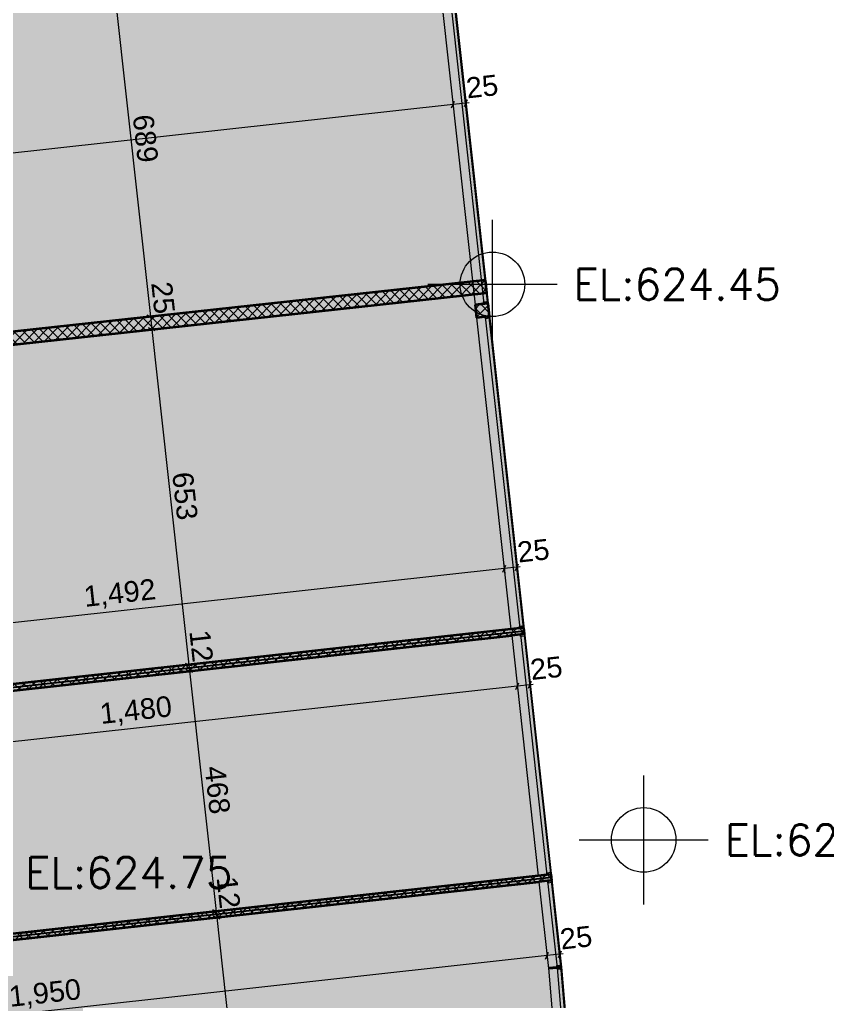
# Model space of a CAD drawing. Header units: metres. Extents: x 7516628 to 7516794, y 4692096 to 4692450.
# Drawn here: x 7516713.05 to 7516728.68, y 4692288.48 to 4692307.48 of the extents above; entities that cross this region are included whole.
import ezdxf

# ---------------------------------------------------------------- set-up
doc = ezdxf.new("R2010")
doc.units = ezdxf.units.M
for name, color, linetype, lineweight in [('dtm label', 1, 'Continuous', 0), ('New_2D Drafting - General_Pen_No__102', 254, 'Continuous', 0), ('New_2D Drafting - General_Pen_No__2', 8, 'Continuous', 0), ('New_Archicad Windows_Pen_No__103', 31, 'Continuous', 0), ('New_Archicad Windows_Pen_No__82', 253, 'Continuous', 0), ('New_Dimensioning - General', 7, 'Continuous', 0), ('New_Dimensioning - General_Pen_No__1', 7, 'Continuous', 0), ('New_Dimensioning - General_Pen_No__142', 8, 'Continuous', 0), ('New_Dimensioning - General_Pen_No__161', 251, 'Continuous', 0), ('New_Drawing & Figure_Pen_No__50', 134, 'Continuous', 0), ('New_Drawing & Figure_Pen_No__58', 12, 'Continuous', 0), ('New_Structural - Bearing', 7, 'Continuous', 0), ('New_Structural - Bearing_Pen_No__102', 254, 'Continuous', 0), ('New_Structural - Bearing_Pen_No__184', 254, 'Continuous', 0), ('New_Structural - Bearing_Pen_No__22', 8, 'Continuous', 0), ('New_Structural - Bearing_Pen_No__224', 254, 'Continuous', 0), ('niveleta lartesite', 5, 'Continuous', 0), ('projekt', 7, 'Continuous', 0)]:
    doc.layers.add(name, color=color, linetype=linetype, lineweight=lineweight)
doc.styles.add('GENERATED_STYLE_1', font='arial.ttf')
doc.styles.get("Standard").update_dxf_attribs({"font": 'simplex.shx'})
doc.dimstyles.new('GENERATED_STYLE__1', dxfattribs={"dimtxt": 400, "dimasz": 95, "dimexe": 0.18, "dimexo": 100000, "dimgap": 0, "dimtad": 1, "dimdec": 0, "dimlfac": 0.1, "dimzin": 0, "dimdsep": 46, "dimtxsty": 'GENERATED_STYLE_1', "dimblk": 'ARROWHEAD_2', "dimblk1": 'ARROWHEAD_2', "dimblk2": 'ARROWHEAD_2', "dimcen": 0.09, "dimclrd": 251, "dimclre": 251, "dimclrt": 7, "dimadec": 0, "dimazin": 0, "dimtfac": 1, "dimtdec": 4, "dimtmove": 0, "dimatfit": 3, "dimfxl": 1, "dimtolj": 1, "dimtzin": 0, "dimarcsym": 0})
pattern_1 = [(44.99999999999998, (0, 0), (-91.92387818248316, 91.92387818248324), []), (135.0000000000001, (0, 0), (91.9238781824829, 91.92387818248349), [])]
pattern_2 = [(44.99999999999998, (0, 0), (-176.7766952966368, 176.7766952966369), []), (44.99999999999998, (-35.35533905932736, 35.35533905932739), (-176.7766952966368, 176.7766952966369), []), (44.99999999999998, (-70.71067811865473, 70.71067811865478), (-176.7766952966368, 176.7766952966369), [])]

# ---------------------------------------------------------------- blocks, each defined once
blk = doc.blocks.new('Slab_30', base_point=(-11528.89051312559, 9089.63766452689))
at = {"layer": 'New_Structural - Bearing_Pen_No__224', "color": 254, "linetype": 'Continuous', "lineweight": 0, "flags": 128}
blk.add_lwpolyline([(-11528.89051312559, 9089.63766452689), (-30818.39907418271, 3806.18619102097), (-28534.9300139369, -4530.598240028211), (-25895.83185005176, -28425.32357346067), (-24207.32663491864, -43713.26128330752), (-23793.89696575433, -48648.49628953994), (-3865.670910084489, -46951.46706506649), (-4312.456942216158, -41660.27721866157), (-4809.139361437701, -37163.25238357513), (-5325.102304836036, -32491.65926761953), (-6016.712207689124, -26229.73658027536), (-8662.53913087894, -2274.088217292501), (-8828.899790343712, -767.8379691651571), (-9811.768784235937, 2820.54738218153)], close=True, dxfattribs=at)
blk = doc.blocks.new('Slab_35', base_point=(-22076.12423998126, 78576.49033854387))
at = {"layer": 'New_Structural - Bearing_Pen_No__184', "color": 254, "linetype": 'Continuous', "lineweight": 0, "flags": 128}
blk.add_lwpolyline([(-22076.12423998126, 78576.49033854387), (-46303.63800945178, 74554.77856824246), (-45594.77753155443, 72138.23779881523), (-25759.95144974149, 75430.77347846248), (-17611.85185514205, 45682.63673964111), (-7877.09251520846, 10141.71721589582), (-11542.09914180956, 9137.861435929606), (-8828.899790343712, -767.8379691656118), (-6016.712207689124, -26229.73658027559), (-4312.456942216158, -41660.27721866157), (379.2418893517606, -96770.96442558194), (-19548.6329040541, -98467.96360597546), (-19555.13085424627, -98391.65813141585), (-19753.14066366718, -98423.51140641085), (-19721.56030660335, -98794.46769330432), (404.927579019386, -97072.67944604837), (412.0980510651861, -97156.90685625123), (8022.656437035948, -96505.83598593903), (-9.094947e-10, 0), (-2952.555899401886, 11490.56185632594), (-19643.20814535404, 76446.13885095759), (-19811.53685661957, 77101.22940127758, 0.388950843474932)], format="xyb", close=True, dxfattribs=at)
blk = doc.blocks.new('Wall_19', base_point=(-25632.63211371924, -30782.71760634736))
at = {"layer": 'New_Structural - Bearing_Pen_No__102', "linetype": 'Continuous', "lineweight": 13}
h = blk.add_hatch(dxfattribs=at)
h.set_pattern_fill('CONCRETE_BLOCK', color=254, style=0, pattern_type=2)
h.set_pattern_definition(pattern_1)
h.paths.add_polyline_path([(-25632.63211371924, -30782.71760634736), (-5750.857832032091, -28611.30069288975), (-5778.00054345031, -28362.77851436867), (-25659.77482513746, -30534.19542782627)])
at = {"layer": 'New_Structural - Bearing_Pen_No__22', "color": 8, "linetype": 'Continuous', "lineweight": 35, "flags": 128}
for points in [[(-5778.00054345031, -28362.77851436867), (-25659.77482513746, -30534.19542782627)], [(-5750.857832032091, -28611.30069288975), (-5778.00054345031, -28362.77851436867)], [(-25632.63211371924, -30782.71760634736), (-5750.857832032089, -28611.30069288975)]]:
    blk.add_lwpolyline(points, dxfattribs=at)
blk = doc.blocks.new('Storefront Window with Transom 2 27_14')
at = {"layer": 'New_Archicad Windows_Pen_No__103', "linetype": 'Continuous', "lineweight": 13}
h = blk.add_hatch(dxfattribs=at)
h.set_pattern_fill('ALUMINIUM', color=31, style=0, pattern_type=2)
h.set_pattern_definition(pattern_2)
h.paths.add_polyline_path([(-3675.682627809275, 0), (-3675.682627809275, -80), (-3635.682627809275, -80), (-3635.682627809275, 0)])
h = blk.add_hatch(dxfattribs=at)
h.set_pattern_fill('ALUMINIUM', color=31, style=0, pattern_type=2)
h.set_pattern_definition(pattern_2)
h.paths.add_polyline_path([(3635.682627809275, 0), (3635.682627809275, -80), (3675.682627809275, -80), (3675.682627809275, 0)])
at = {"layer": 'New_Archicad Windows_Pen_No__82', "color": 253, "linetype": 'Continuous', "lineweight": 20}
for p, q in [((-3675.682627809275, 170), (3675.682627809275, 170)), ((-3675.682627809275, 0), (-3675.682627809275, 170)), ((-3675.682627809275, 0), (3675.682627809275, 0)), ((-3675.682627809275, 0), (-3675.682627809275, -80)), ((-3635.682627809275, 0), (-3675.682627809275, 0)), ((-3675.682627809275, -80), (-3675.682627809275, 0)), ((-3675.682627809275, -80), (-3675.682627809275, 0)), ((-3635.682627809275, -80), (-3635.682627809275, 0)), ((3635.682627809275, 0), (3635.682627809275, -80)), ((3675.682627809275, 0), (3635.682627809275, 0)), ((3675.682627809275, 0), (3675.682627809275, 170)), ((3675.682627809275, -80), (3675.682627809275, 0)), ((3675.682627809275, -80), (3675.682627809275, 0)), ((3675.682627809275, -80), (3675.682627809275, 0)), ((-3675.682627809275, -80), (3675.682627809275, -80)), ((-3675.682627809275, -80), (3675.682627809275, -80)), ((-3675.682627809275, -80), (-3635.682627809275, -80)), ((3635.682627809275, -80), (3675.682627809275, -80))]:
    blk.add_line(p, q, dxfattribs=at)
blk = doc.blocks.new('Wall_20', base_point=(-5783.086266917721, -28345.01511060508))
at = {"layer": 'New_Structural - Bearing_Pen_No__22', "color": 8, "linetype": 'Continuous', "lineweight": 35}
for p, q in [((-5810.637015574084, -28824.3016861268), (-5979.609532534164, -28842.96417556887)), ((-5731.120537004635, -28815.51933815407), (-5810.637015574084, -28824.3016861268))]:
    blk.add_line(p, q, dxfattribs=at)
at = {"layer": 'New_Archicad Windows_Pen_No__82', "color": 253, "linetype": 'Continuous', "lineweight": 20, "xscale": -0.9999999999999998, "zscale": 1000, "rotation": 96.3025962049251}
blk.add_blockref('Storefront Window with Transom 2 27_14', (-6214.151064008725, -25170.83494984813), dxfattribs=at)
blk = doc.blocks.new('Storefront Window with Transom 2 27_15')
at = {"layer": 'New_Archicad Windows_Pen_No__103', "linetype": 'Continuous', "lineweight": 13}
h = blk.add_hatch(dxfattribs=at)
h.set_pattern_fill('ALUMINIUM', color=31, style=0, pattern_type=2)
h.set_pattern_definition(pattern_2)
h.paths.add_polyline_path([(-3032.862048282421, 0), (-3032.862048282421, -80), (-2992.862048282421, -80), (-2992.862048282421, 0)])
h = blk.add_hatch(dxfattribs=at)
h.set_pattern_fill('ALUMINIUM', color=31, style=0, pattern_type=2)
h.set_pattern_definition(pattern_2)
h.paths.add_polyline_path([(2992.862048282421, 0), (2992.862048282421, -80), (3032.862048282421, -80), (3032.862048282421, 0)])
at = {"layer": 'New_Archicad Windows_Pen_No__82', "color": 253, "linetype": 'Continuous', "lineweight": 20}
for p, q in [((-3032.862048282421, 170), (3032.862048282421, 170)), ((-3032.862048282421, 0), (-3032.862048282421, 170)), ((-3032.862048282421, 0), (3032.862048282421, 0)), ((-3032.862048282421, 0), (-3032.862048282421, -80)), ((-2992.862048282421, 0), (-3032.862048282421, 0)), ((-3032.862048282421, -80), (-3032.862048282421, 0)), ((-3032.862048282421, -80), (-3032.862048282421, 0)), ((-2992.862048282421, -80), (-2992.862048282421, 0)), ((2992.862048282421, 0), (2992.862048282421, -80)), ((3032.862048282421, 0), (2992.862048282421, 0)), ((3032.862048282421, 0), (3032.862048282421, 170)), ((3032.862048282421, -80), (3032.862048282421, 0)), ((3032.862048282421, -80), (3032.862048282421, 0)), ((3032.862048282421, -80), (3032.862048282421, 0)), ((-3032.862048282421, -80), (3032.862048282421, -80)), ((-3032.862048282421, -80), (3032.862048282421, -80)), ((-3032.862048282421, -80), (-2992.862048282421, -80)), ((2992.862048282421, -80), (3032.862048282421, -80))]:
    blk.add_line(p, q, dxfattribs=at)
blk = doc.blocks.new('Storefront Window with Transom 2 27_16')
at = {"layer": 'New_Archicad Windows_Pen_No__103', "linetype": 'Continuous', "lineweight": 13}
h = blk.add_hatch(dxfattribs=at)
h.set_pattern_fill('ALUMINIUM', color=31, style=0, pattern_type=2)
h.set_pattern_definition(pattern_2)
h.paths.add_polyline_path([(-2339.447884859567, 0), (-2339.447884859567, -80), (-2299.447884859567, -80), (-2299.447884859567, 0)])
h = blk.add_hatch(dxfattribs=at)
h.set_pattern_fill('ALUMINIUM', color=31, style=0, pattern_type=2)
h.set_pattern_definition(pattern_2)
h.paths.add_polyline_path([(2299.447884859567, 0), (2299.447884859567, -80), (2339.447884859567, -80), (2339.447884859567, 0)])
at = {"layer": 'New_Archicad Windows_Pen_No__82', "color": 253, "linetype": 'Continuous', "lineweight": 20}
for p, q in [((-2339.447884859567, 170), (2339.447884859567, 170)), ((-2339.447884859567, 0), (-2339.447884859567, 170)), ((-2339.447884859567, 0), (2339.447884859567, 0)), ((-2339.447884859567, 0), (-2339.447884859567, -80)), ((-2299.447884859567, 0), (-2339.447884859567, 0)), ((-2339.447884859567, -80), (-2339.447884859567, 0)), ((-2339.447884859567, -80), (-2339.447884859567, 0)), ((-2299.447884859567, -80), (-2299.447884859567, 0)), ((2299.447884859567, 0), (2299.447884859567, -80)), ((2339.447884859567, 0), (2299.447884859567, 0)), ((2339.447884859567, 0), (2339.447884859567, 170)), ((2339.447884859567, -80), (2339.447884859567, 0)), ((2339.447884859567, -80), (2339.447884859567, 0)), ((2339.447884859567, -80), (2339.447884859567, 0)), ((-2339.447884859567, -80), (2339.447884859567, -80)), ((-2339.447884859567, -80), (2339.447884859567, -80)), ((-2339.447884859567, -80), (-2299.447884859567, -80)), ((2299.447884859567, -80), (2339.447884859567, -80))]:
    blk.add_line(p, q, dxfattribs=at)
blk = doc.blocks.new('Storefront Window with Transom 2 27_17')
at = {"layer": 'New_Archicad Windows_Pen_No__103', "linetype": 'Continuous', "lineweight": 13}
h = blk.add_hatch(dxfattribs=at)
h.set_pattern_fill('ALUMINIUM', color=31, style=0, pattern_type=2)
h.set_pattern_definition(pattern_2)
h.paths.add_polyline_path([(-844.0851811700701, 0), (-844.0851811700701, -80), (-804.0851811700701, -80), (-804.0851811700701, 0)])
h = blk.add_hatch(dxfattribs=at)
h.set_pattern_fill('ALUMINIUM', color=31, style=0, pattern_type=2)
h.set_pattern_definition(pattern_2)
h.paths.add_polyline_path([(804.0851811700701, 0), (804.0851811700701, -80), (844.0851811700701, -80), (844.0851811700701, 0)])
at = {"layer": 'New_Archicad Windows_Pen_No__82', "color": 253, "linetype": 'Continuous', "lineweight": 20}
for p, q in [((-844.0851811700701, 170), (844.0851811700701, 170)), ((-844.0851811700701, 0), (-844.0851811700701, 170)), ((-844.0851811700701, 0), (844.0851811700701, 0)), ((-844.0851811700701, 0), (-844.0851811700701, -80)), ((-804.0851811700701, 0), (-844.0851811700701, 0)), ((-844.0851811700701, -80), (-844.0851811700701, 0)), ((-844.0851811700701, -80), (-844.0851811700701, 0)), ((-804.0851811700701, -80), (-804.0851811700701, 0)), ((804.0851811700701, 0), (804.0851811700701, -80)), ((844.0851811700701, 0), (804.0851811700701, 0)), ((844.0851811700701, 0), (844.0851811700701, 170)), ((844.0851811700701, -80), (844.0851811700701, 0)), ((844.0851811700701, -80), (844.0851811700701, 0)), ((844.0851811700701, -80), (844.0851811700701, 0)), ((-844.0851811700701, -80), (844.0851811700701, -80)), ((-844.0851811700701, -80), (844.0851811700701, -80)), ((-844.0851811700701, -80), (-804.0851811700701, -80)), ((804.0851811700701, -80), (844.0851811700701, -80))]:
    blk.add_line(p, q, dxfattribs=at)
blk = doc.blocks.new('Wall_21', base_point=(-4312.456942216345, -41660.27721866159))
at = {"layer": 'New_Structural - Bearing_Pen_No__102', "linetype": 'Continuous', "lineweight": 13}
h = blk.add_hatch(dxfattribs=at)
h.set_pattern_fill('CONCRETE_BLOCK', color=254, style=0, pattern_type=2)
h.set_pattern_definition(pattern_1)
h.paths.add_polyline_path([(-5731.120492258057, -28815.51933815407), (-5979.609532534229, -28842.9641465721), (-5952.156637649332, -29091.52646013986), (-5703.66759737316, -29064.0814866919)])
h = blk.add_hatch(dxfattribs=at)
h.set_pattern_fill('CONCRETE_BLOCK', color=254, style=0, pattern_type=2)
h.set_pattern_definition(pattern_1)
h.paths.add_polyline_path([(-5286.265301664602, -35120.589189247), (-5273.091871476503, -35239.86384811391), (-5024.602861822378, -35212.41903508816), (-5037.77643498237, -35093.14423324935)])
at = {"layer": 'New_Structural - Bearing_Pen_No__22', "color": 8, "linetype": 'Continuous', "lineweight": 35}
for p, q in [((-5703.667611883302, -29064.08156079196), (-5783.184090452752, -29072.86390876471)), ((-5783.184090452752, -29072.86390876471), (-5952.156607412829, -29091.52639820678)), ((-5117.292843919216, -35101.92666042333), (-5286.265360879296, -35120.5891498654)), ((-5037.776365349768, -35093.14431245059), (-5117.292843919216, -35101.92666042333)), ((-5104.119321960023, -35221.20137827821), (-5273.091838920104, -35239.86386772029)), ((-5024.602843390574, -35212.41903030547), (-5104.119321960023, -35221.20137827821)), ((-4590.473187236684, -39871.81781829768), (-4759.445704196763, -39890.48030773977)), ((-4510.956708667235, -39863.03547032494), (-4590.473187236684, -39871.81781829768)), ((-4577.29966527757, -39991.09253615186), (-4746.27218223765, -40009.75502559393)), ((-4497.783186708121, -39982.31018817912), (-4577.29966527757, -39991.09253615186)), ((-4391.973420785793, -41669.05956663434), (-4560.945937745873, -41687.72205607642)), ((-4312.456942216344, -41660.2772186616), (-4391.973420785793, -41669.05956663434))]:
    blk.add_line(p, q, dxfattribs=at)
at = {"layer": 'New_Structural - Bearing_Pen_No__22', "color": 8, "linetype": 'Continuous', "lineweight": 35, "flags": 128}
for points in [[(-5731.1205370047, -28815.51933815407), (-5979.609532534229, -28842.96417556889)], [(-5979.609532534229, -28842.96417556889), (-5952.156600320882, -29091.52646241818)], [(-5703.66760582684, -29064.08161562793), (-5731.1205370047, -28815.51933815407)], [(-5024.602841822719, -35212.41904450104), (-5037.77635495911, -35093.14440652891)]]:
    blk.add_lwpolyline(points, dxfattribs=at)
at = {"layer": 'New_Archicad Windows_Pen_No__82', "color": 253, "linetype": 'Continuous', "lineweight": 20, "xscale": -1, "zscale": 1000, "rotation": 96.30259620492807}
for name, p in [('Storefront Window with Transom 2 27_15', (-5450.238467185984, -32087.39528459401)), ('Storefront Window with Transom 2 27_16', (-4847.296254598354, -37546.50959828795)), ('Storefront Window with Transom 2 27_17', (-4484.636543031682, -40830.0760513931))]:
    blk.add_blockref(name, p, dxfattribs=at)
blk = doc.blocks.new('Wall_54', base_point=(-5031.189509437564, -35152.78253090974))
at = {"layer": 'New_Structural - Bearing_Pen_No__102', "linetype": 'Continuous', "lineweight": 13}
h = blk.add_hatch(dxfattribs=at)
h.set_pattern_fill('CONCRETE_BLOCK', color=254, style=0, pattern_type=2)
h.set_pattern_definition(pattern_1)
h.paths.add_polyline_path([(-5286.265288656256, -35120.58917064593), (-19998.49665692313, -36745.45792317854), (-19984.23990181441, -36864.61295655307), (-5273.091838920102, -35239.86379110332)])
h = blk.add_hatch(dxfattribs=at)
h.set_pattern_fill('CONCRETE_BLOCK', color=254, style=0, pattern_type=2)
h.set_pattern_definition(pattern_1)
h.paths.add_polyline_path([(-19998.49665773702, -36745.45787023105), (-20117.77634244962, -36758.63152194193), (-19984.23994699731, -36864.61295655307)])
h = blk.add_hatch(dxfattribs=at)
h.set_pattern_fill('CONCRETE_BLOCK', color=254, style=0, pattern_type=2)
h.set_pattern_definition(pattern_1)
h.paths.add_polyline_path([(-19984.23994699731, -36864.61295585017), (-20117.77634244962, -36758.63152322888), (-20103.51963170992, -36877.7866095509)])
at = {"layer": 'New_Structural - Bearing_Pen_No__22', "color": 8, "linetype": 'Continuous', "lineweight": 35, "flags": 128}
for points in [[(-5286.265360879294, -35120.5891498654), (-20117.77634244963, -36758.6315226486)], [(-19984.23994699731, -36864.61295655307), (-5273.091838920102, -35239.86386772029)], [(-20117.77634244962, -36758.6315226486), (-20103.5196325238, -36877.7866095509)]]:
    blk.add_lwpolyline(points, dxfattribs=at)
blk = doc.blocks.new('Wall_56', base_point=(-19480.86484745262, -41576.78015377174))
at = {"layer": 'New_Structural - Bearing_Pen_No__102', "linetype": 'Continuous', "lineweight": 13}
h = blk.add_hatch(dxfattribs=at)
h.set_pattern_fill('CONCRETE_BLOCK', color=254, style=0, pattern_type=2)
h.set_pattern_definition(pattern_1)
h.paths.add_polyline_path([(-19428.35338408656, -41510.61557189049), (-19414.09673291379, -41629.7706627629), (-4494.81892448938, -39981.98288357075), (-4507.992535699954, -39862.7080730559)])
at = {"layer": 'New_Structural - Bearing_Pen_No__22', "color": 8, "linetype": 'Continuous', "lineweight": 35, "flags": 128}
for points in [[(-4759.445704196763, -39890.48030773976), (-19428.35338408656, -41510.61557960433)], [(-4494.81892448938, -39981.98279462804), (-4507.992446448493, -39862.70807677387)], [(-19414.09667460866, -41629.77066276289), (-4746.272182237648, -40009.75502559393)]]:
    blk.add_lwpolyline(points, dxfattribs=at)
blk = doc.blocks.new('Storefront Window with Transom 2 27_36')
at = {"layer": 'New_Archicad Windows_Pen_No__103', "linetype": 'Continuous', "lineweight": 13}
h = blk.add_hatch(dxfattribs=at)
h.set_pattern_fill('ALUMINIUM', color=31, style=0, pattern_type=2)
h.set_pattern_definition(pattern_2)
h.paths.add_polyline_path([(-2505.011822983603, 0), (-2505.011822983603, -80), (-2465.011822983603, -80), (-2465.011822983603, 0)])
h = blk.add_hatch(dxfattribs=at)
h.set_pattern_fill('ALUMINIUM', color=31, style=0, pattern_type=2)
h.set_pattern_definition(pattern_2)
h.paths.add_polyline_path([(2465.011822983603, 0), (2465.011822983603, -80), (2505.011822983603, -80), (2505.011822983603, 0)])
at = {"layer": 'New_Archicad Windows_Pen_No__82', "color": 253, "linetype": 'Continuous', "lineweight": 20}
for p, q in [((-2505.011822983603, 170), (2505.011822983603, 170)), ((-2505.011822983603, 0), (-2505.011822983603, 170)), ((-2505.011822983603, 0), (2505.011822983603, 0)), ((-2505.011822983603, 0), (-2505.011822983603, -80)), ((-2465.011822983603, 0), (-2505.011822983603, 0)), ((-2505.011822983603, -80), (-2505.011822983603, 0)), ((-2505.011822983603, -80), (-2505.011822983603, 0)), ((-2465.011822983603, -80), (-2465.011822983603, 0)), ((2465.011822983603, 0), (2465.011822983603, -80)), ((2505.011822983603, 0), (2465.011822983603, 0)), ((2505.011822983603, 0), (2505.011822983603, 170)), ((2505.011822983603, -80), (2505.011822983603, 0)), ((2505.011822983603, -80), (2505.011822983603, 0)), ((2505.011822983603, -80), (2505.011822983603, 0)), ((-2505.011822983603, -80), (2505.011822983603, -80)), ((-2505.011822983603, -80), (2505.011822983603, -80)), ((-2505.011822983603, -80), (-2465.011822983603, -80)), ((2465.011822983603, -80), (2505.011822983603, -80))]:
    blk.add_line(p, q, dxfattribs=at)
blk = doc.blocks.new('Wall_93', base_point=(-3867.572984891803, -46885.89512329675))
at = {"layer": 'New_Structural - Bearing_Pen_No__22', "color": 8, "linetype": 'Continuous', "lineweight": 35}
for p, q in [((-4392.168588759823, -41667.06348459344), (-4561.555837665108, -41681.48429969866)), ((-4312.456942216159, -41660.27721866157), (-4392.168588759823, -41667.06348459344)), ((-3967.176678928814, -46659.02891012763), (-4136.563927834099, -46673.44972523284)), ((-3887.465032385151, -46652.24264419576), (-3967.176678928814, -46659.02891012763))]:
    blk.add_line(p, q, dxfattribs=at)
at = {"layer": 'New_Structural - Bearing_Pen_No__22', "color": 8, "linetype": 'Continuous', "lineweight": 35, "flags": 128}
blk.add_lwpolyline([(-3867.572984891803, -46885.89512329674), (-3887.465029551795, -46652.24267747642)], dxfattribs=at)
at = {"layer": 'New_Archicad Windows_Pen_No__82', "color": 253, "linetype": 'Continuous', "lineweight": 20, "xscale": -1, "zscale": 1000, "rotation": 94.86615291301733}
blk.add_blockref('Storefront Window with Transom 2 27_36', (-4179.672633844318, -44163.04619736053), dxfattribs=at)
blk = doc.blocks.new('*D732')
at = {"layer": 'New_Dimensioning - General_Pen_No__142', "color": 8, "linetype": 'Continuous', "lineweight": 13}
for p, q in [((-12967.49677436403, -22134.26149287269), (-13099.66391056951, -22076.25135079561)), ((-12954.32325240492, -22253.53621072686), (-13086.4903886104, -22195.52606864978))]:
    blk.add_line(p, q, dxfattribs=at)
at = {"layer": 'New_Dimensioning - General_Pen_No__161', "color": 251, "linetype": 'Continuous', "lineweight": 13}
for p, q in [((-13126.76371579034, -22115.54823586471), (-12940.3969691432, -22094.9646078036)), ((-13113.59019383123, -22234.82295371888), (-12927.22344718409, -22214.23932565776)), ((-13033.58034246677, -22105.25642183415), (-13020.40682050766, -22224.53113968832)), ((-13020.40682050766, -22224.53113968832), (-12264.21573472691, -29071.1799463091))]:
    blk.add_line(p, q, dxfattribs=at)
blk = doc.blocks.new('ARROWHEAD_2')
at = {"color": 0, "linetype": 'Continuous', "lineweight": 0}
for p, q in [((0, 0), (-1, 0)), ((-0.3781315, -0.6550000000000001), (0.3781315, 0.6550000000000001))]:
    blk.add_line(p, q, dxfattribs=at)
blk = doc.blocks.new('*D733')
at = {"layer": 'New_Dimensioning - General_Pen_No__142', "color": 8, "linetype": 'Continuous', "lineweight": 13}
for p, q in [((-12954.32325240492, -22253.53621072686), (-13086.4903886104, -22195.52606864978)), ((-12198.13216662417, -29100.18501734764), (-12330.29930282965, -29042.17487527056))]:
    blk.add_line(p, q, dxfattribs=at)
at = {"layer": 'New_Dimensioning - General_Pen_No__161', "color": 251, "linetype": 'Continuous', "lineweight": 13}
for p, q in [((-13020.40682050766, -22224.53113968832), (-12264.21573472691, -29071.1799463091)), ((-12357.39910805049, -29081.47176033965), (-12171.03236140334, -29060.88813227854)), ((-12264.21573472691, -29071.1799463091), (-12236.77087369415, -29319.66915567848))]:
    blk.add_line(p, q, dxfattribs=at)
at = {"layer": 'New_Dimensioning - General_Pen_No__1', "color": 7, "lineweight": 13, "char_height": 400, "attachment_point": 7, "rotation": 276.3025962049266, "style": 'GENERATED_STYLE_1'}
for s, insert in [('\\A1;689', (-12613.03356207359, -25184.20513112558)), ('\\A1;25', (-12255.65019867014, -28419.99886707792))]:
    blk.add_mtext(s, dxfattribs=dict(at, insert=insert))
blk = doc.blocks.new('*D734')
at = {"layer": 'New_Dimensioning - General_Pen_No__142', "color": 8, "linetype": 'Continuous', "lineweight": 13}
for p, q in [((-12198.13216662417, -29100.18501734764), (-12330.29930282965, -29042.17487527056)), ((-12170.68730559141, -29348.67422671702), (-12302.85444179689, -29290.66408463994))]:
    blk.add_line(p, q, dxfattribs=at)
at = {"layer": 'New_Dimensioning - General_Pen_No__161', "color": 251, "linetype": 'Continuous', "lineweight": 13}
blk.add_line((-12264.21573472691, -29071.1799463091), (-12236.77087369415, -29319.66915567848), dxfattribs=at)
blk = doc.blocks.new('*D735')
at = {"layer": 'New_Dimensioning - General_Pen_No__142', "color": 8, "linetype": 'Continuous', "lineweight": 13}
for p, q in [((-12170.68730559141, -29348.67422671702), (-12302.85444179689, -29290.66408463994)), ((-11453.95336542664, -35838.07309476518), (-11586.12050163213, -35780.0629526881))]:
    blk.add_line(p, q, dxfattribs=at)
at = {"layer": 'New_Dimensioning - General_Pen_No__161', "color": 251, "linetype": 'Continuous', "lineweight": 13}
for p, q in [((-12264.21573472691, -29071.1799463091), (-12236.77087369415, -29319.66915567848)), ((-12329.95424701772, -29329.96096970903), (-12143.58750037058, -29309.37734164793)), ((-12236.77087369415, -29319.66915567848), (-11520.03693352938, -35809.06802372664)), ((-11613.22030685296, -35819.3598377572), (-11426.85356020581, -35798.77620969609)), ((-11520.03693352938, -35809.06802372664), (-11506.8634115702, -35928.34274158153))]:
    blk.add_line(p, q, dxfattribs=at)
at = {"layer": 'New_Dimensioning - General_Pen_No__1', "color": 7, "lineweight": 13, "char_height": 400, "attachment_point": 7, "rotation": 276.3025962049266, "style": 'GENERATED_STYLE_1'}
for s, insert in [('\\A1;653', (-11849.12618806807, -32100.71817782943)), ('\\A1;12', (-11511.47139747262, -35157.88694449546))]:
    blk.add_mtext(s, dxfattribs=dict(at, insert=insert))
blk = doc.blocks.new('*D736')
at = {"layer": 'New_Dimensioning - General_Pen_No__142', "color": 8, "linetype": 'Continuous', "lineweight": 13}
for p, q in [((-11453.95336542664, -35838.07309476518), (-11586.12050163213, -35780.0629526881)), ((-11440.77984346745, -35957.34781262007), (-11572.94697967294, -35899.33767054299))]:
    blk.add_line(p, q, dxfattribs=at)
at = {"layer": 'New_Dimensioning - General_Pen_No__161', "color": 251, "linetype": 'Continuous', "lineweight": 13}
for p, q in [((-11613.22030685296, -35819.3598377572), (-11426.85356020581, -35798.77620969609)), ((-11520.03693352938, -35809.06802372664), (-11506.8634115702, -35928.34274158153)), ((-11600.04678489377, -35938.63455561209), (-11413.68003824662, -35918.05092755097)), ((-11506.8634115702, -35928.34274158153), (-10993.21489530104, -40578.98074441622))]:
    blk.add_line(p, q, dxfattribs=at)
blk = doc.blocks.new('*D737')
at = {"layer": 'New_Dimensioning - General_Pen_No__142', "color": 8, "linetype": 'Continuous', "lineweight": 13}
for p, q in [((-11440.77984346745, -35957.34781262007), (-11572.94697967294, -35899.33767054299)), ((-10927.13132719829, -40607.98581545476), (-11059.29846340378, -40549.97567337768))]:
    blk.add_line(p, q, dxfattribs=at)
at = {"layer": 'New_Dimensioning - General_Pen_No__161', "color": 251, "linetype": 'Continuous', "lineweight": 13}
for p, q in [((-11600.04678489377, -35938.63455561209), (-11413.68003824662, -35918.05092755097)), ((-11506.8634115702, -35928.34274158153), (-10993.21489530104, -40578.98074441622)), ((-11086.39826862461, -40589.27255844677), (-10900.03152197746, -40568.68893038566))]:
    blk.add_line(p, q, dxfattribs=at)
at = {"layer": 'New_Dimensioning - General_Pen_No__1', "color": 7, "lineweight": 13, "char_height": 400, "attachment_point": 7, "rotation": 276.3025962049266, "style": 'GENERATED_STYLE_1'}
for s, insert in [('\\A1;468', (-11220.76143789192, -37790.01133112575)), ('\\A1;12', (-10984.64935924427, -39927.79966518503))]:
    blk.add_mtext(s, dxfattribs=dict(at, insert=insert))
blk = doc.blocks.new('*D738')
at = {"layer": 'New_Dimensioning - General_Pen_No__142', "color": 8, "linetype": 'Continuous', "lineweight": 13}
for p, q in [((-10927.13132719829, -40607.98581545476), (-11059.29846340378, -40549.97567337768)), ((-10913.95780523918, -40727.26053330893), (-11046.12494144467, -40669.25039123185))]:
    blk.add_line(p, q, dxfattribs=at)
at = {"layer": 'New_Dimensioning - General_Pen_No__161', "color": 251, "linetype": 'Continuous', "lineweight": 13}
for p, q in [((-11086.39826862461, -40589.27255844677), (-10900.03152197746, -40568.68893038566)), ((-10993.21489530104, -40578.98074441622), (-10980.04137334192, -40698.2554622704)), ((-11073.2247466655, -40708.54727630095), (-10886.85800001835, -40687.96364823983)), ((-10980.04137334192, -40698.2554622704), (-10263.63337757638, -47184.70318890217))]:
    blk.add_line(p, q, dxfattribs=at)
blk = doc.blocks.new('*D739')
at = {"layer": 'New_Dimensioning - General_Pen_No__142', "color": 8, "linetype": 'Continuous', "lineweight": 13}
for p, q in [((-10913.95780523918, -40727.26053330893), (-11046.12494144467, -40669.25039123185)), ((-10197.54980947364, -47213.7082599407), (-10329.71694567912, -47155.69811786362))]:
    blk.add_line(p, q, dxfattribs=at)
at = {"layer": 'New_Dimensioning - General_Pen_No__161', "color": 251, "linetype": 'Continuous', "lineweight": 13}
for p, q in [((-11073.2247466655, -40708.54727630095), (-10886.85800001835, -40687.96364823983)), ((-10980.04137334192, -40698.2554622704), (-10263.63337757638, -47184.70318890217)), ((-10356.81675089995, -47194.99500293273), (-10170.45000425281, -47174.41137487161)), ((-10263.63337757638, -47184.70318890217), (-10236.18788114085, -47433.19815128778))]:
    blk.add_line(p, q, dxfattribs=at)
at = {"layer": 'New_Dimensioning - General_Pen_No__1', "color": 7, "lineweight": 13, "char_height": 400, "attachment_point": 7, "rotation": 276.3025962049266, "style": 'GENERATED_STYLE_1'}
for s, insert in [('\\A1;653', (-10592.55965991546, -43477.82891371315)), ('\\A1;25', (-10255.06784151962, -46533.52210967098))]:
    blk.add_mtext(s, dxfattribs=dict(at, insert=insert))
blk = doc.blocks.new('*D826')
at = {"layer": 'New_Dimensioning - General_Pen_No__142', "color": 8, "linetype": 'Continuous', "lineweight": 13}
for p, q in [((-6188.315522487696, -25004.71778837302), (-6130.305380410614, -24872.55065216754)), ((-6436.804518017201, -25032.16262578783), (-6378.79437594012, -24899.99548958235))]:
    blk.add_line(p, q, dxfattribs=at)
at = {"layer": 'New_Dimensioning - General_Pen_No__161', "color": 251, "linetype": 'Continuous', "lineweight": 13}
for p, q in [((-6169.602265479709, -24845.45084694671), (-6149.018637418602, -25031.81759359385)), ((-6159.310451449155, -24938.63422027028), (-6407.79944697866, -24966.07905768509)), ((-6098.554892042185, -24931.92395752235), (-6159.310451449155, -24938.63422027028))]:
    blk.add_line(p, q, dxfattribs=at)
at = {"layer": 'New_Dimensioning - General_Pen_No__1', "color": 7, "lineweight": 13, "insert": (-6132.186153291779, -24855.15196301081), "char_height": 400, "attachment_point": 7, "rotation": 6.302596204925632, "style": 'GENERATED_STYLE_1'}
blk.add_mtext('\\A1;25', dxfattribs=at)
blk = doc.blocks.new('*D827')
at = {"layer": 'New_Dimensioning - General_Pen_No__142', "color": 8, "linetype": 'Continuous', "lineweight": 13}
for p, q in [((-6436.804518017201, -25032.16262578783), (-6378.79437594012, -24899.99548958235)), ((-25818.94616932072, -27172.85994414308), (-25760.93602724363, -27040.6928079376))]:
    blk.add_line(p, q, dxfattribs=at)
at = {"layer": 'New_Dimensioning - General_Pen_No__161', "color": 251, "linetype": 'Continuous', "lineweight": 13}
for p, q in [((-6418.091261009215, -24872.89568436152), (-6397.507632948107, -25059.26243100866)), ((-6407.79944697866, -24966.07905768509), (-25789.94109828218, -27106.77637604034)), ((-6159.310451449155, -24938.63422027028), (-6407.79944697866, -24966.07905768509)), ((-25800.23291231273, -27013.59300271676), (-25779.64928425162, -27199.95974936391))]:
    blk.add_line(p, q, dxfattribs=at)
at = {"layer": 'New_Dimensioning - General_Pen_No__1', "color": 7, "lineweight": 13, "char_height": 400, "attachment_point": 7, "rotation": 6.302596204925632, "style": 'GENERATED_STYLE_1'}
for s, insert in [('\\A1;1,950', (-16789.88817465746, -26032.26203409691)), ('\\A1;25', (-25762.8168001248, -27023.29411878086))]:
    blk.add_mtext(s, dxfattribs=dict(at, insert=insert))
blk = doc.blocks.new('*D828')
at = {"layer": 'New_Dimensioning - General_Pen_No__142', "color": 8, "linetype": 'Continuous', "lineweight": 13}
for p, q in [((-26009.42502277325, -27068.13764535242), (-26067.43516485033, -27200.3047815579)), ((-25818.94616932072, -27172.85994414308), (-25760.93602724363, -27040.6928079376))]:
    blk.add_line(p, q, dxfattribs=at)
at = {"layer": 'New_Dimensioning - General_Pen_No__161', "color": 251, "linetype": 'Continuous', "lineweight": 13}
for p, q in [((-6407.79944697866, -24966.07905768509), (-25789.94109828218, -27106.77637604034)), ((-26038.43009381179, -27134.22121345516), (-26099.18565321876, -27140.93147620308)), ((-26048.72190784234, -27041.03784013158), (-26028.13827978124, -27227.40458677873)), ((-25789.94109828218, -27106.77637604034), (-26038.43009381179, -27134.22121345516)), ((-25800.23291231273, -27013.59300271676), (-25779.64928425162, -27199.95974936391))]:
    blk.add_line(p, q, dxfattribs=at)
blk = doc.blocks.new('*D829')
at = {"layer": 'New_Dimensioning - General_Pen_No__142', "color": 8, "linetype": 'Continuous', "lineweight": 13}
for p, q in [((-5193.753987081339, -36286.89782993996), (-5135.743845004259, -36154.73069373448)), ((-4945.264991551835, -36259.45299252516), (-4887.254849474754, -36127.28585631967))]:
    blk.add_line(p, q, dxfattribs=at)
at = {"layer": 'New_Dimensioning - General_Pen_No__161', "color": 251, "linetype": 'Continuous', "lineweight": 13}
for p, q in [((-5164.748916042799, -36220.81426183722), (-19875.89140388278, -37845.61423700111)), ((-5175.040730073352, -36127.63088851365), (-5154.457102012244, -36313.9976351608)), ((-4916.259920513294, -36193.36942442242), (-5164.748916042799, -36220.81426183722)), ((-4926.551734543847, -36100.18605109884), (-4905.968106482741, -36286.552797746)), ((-4855.504361106324, -36186.65916167449), (-4916.259920513294, -36193.36942442242))]:
    blk.add_line(p, q, dxfattribs=at)
at = {"layer": 'New_Dimensioning - General_Pen_No__1', "color": 7, "lineweight": 13, "insert": (-4889.135622355918, -36109.88716716295), "char_height": 400, "attachment_point": 7, "rotation": 6.302596204925632, "style": 'GENERATED_STYLE_1'}
blk.add_mtext('\\A1;25', dxfattribs=at)
blk = doc.blocks.new('*D830')
at = {"layer": 'New_Dimensioning - General_Pen_No__142', "color": 8, "linetype": 'Continuous', "lineweight": 13}
for p, q in [((-5193.753987081339, -36286.89782993996), (-5135.743845004259, -36154.73069373448)), ((-19904.89647492132, -37911.69780510386), (-19846.88633284424, -37779.53066889838))]:
    blk.add_line(p, q, dxfattribs=at)
at = {"layer": 'New_Dimensioning - General_Pen_No__161', "color": 251, "linetype": 'Continuous', "lineweight": 13}
for p, q in [((-5164.748916042799, -36220.81426183722), (-19875.89140388278, -37845.61423700111)), ((-19886.18321791333, -37752.43086367754), (-19865.59958985223, -37938.79761032469)), ((-19875.89140388278, -37845.61423700111), (-19996.25423139255, -37858.90793729056))]:
    blk.add_line(p, q, dxfattribs=at)
at = {"layer": 'New_Dimensioning - General_Pen_No__1', "color": 7, "lineweight": 13, "char_height": 400, "attachment_point": 7, "rotation": 6.302596204925632, "style": 'GENERATED_STYLE_1'}
for s, insert in [('\\A1;1,480', (-13211.33806198983, -37029.04856665337)), ('\\A1;12', (-19848.76710572541, -37762.13197974164))]:
    blk.add_mtext(s, dxfattribs=dict(at, insert=insert))
blk = doc.blocks.new('*D834')
at = {"layer": 'New_Dimensioning - General_Pen_No__142', "color": 8, "linetype": 'Continuous', "lineweight": 13}
for p, q in [((-5444.781545713411, -34014.06287187781), (-5386.771403636331, -33881.89573567233)), ((-5196.292550183908, -33986.618034463), (-5138.282408106825, -33854.45089825752))]:
    blk.add_line(p, q, dxfattribs=at)
at = {"layer": 'New_Dimensioning - General_Pen_No__161', "color": 251, "linetype": 'Continuous', "lineweight": 13}
for p, q in [((-5167.287479145367, -33920.53446636026), (-5415.776474674871, -33947.97930377507)), ((-5177.57929317592, -33827.35109303669), (-5156.995665114813, -34013.71783968384)), ((-5106.531919738397, -33913.82420361233), (-5167.287479145367, -33920.53446636026))]:
    blk.add_line(p, q, dxfattribs=at)
at = {"layer": 'New_Dimensioning - General_Pen_No__1', "color": 7, "lineweight": 13, "insert": (-5140.16318098799, -33837.05220910079), "char_height": 400, "attachment_point": 7, "rotation": 6.302596204925632, "style": 'GENERATED_STYLE_1'}
blk.add_mtext('\\A1;25', dxfattribs=at)
blk = doc.blocks.new('*D835')
at = {"layer": 'New_Dimensioning - General_Pen_No__142', "color": 8, "linetype": 'Continuous', "lineweight": 13}
for p, q in [((-5444.781545713411, -34014.06287187781), (-5386.771403636331, -33881.89573567233)), ((-20276.28686106317, -35652.15654733114), (-20218.27671898608, -35519.98941112566))]:
    blk.add_line(p, q, dxfattribs=at)
at = {"layer": 'New_Dimensioning - General_Pen_No__161', "color": 251, "linetype": 'Continuous', "lineweight": 13}
for p, q in [((-5415.776474674871, -33947.97930377507), (-20247.28179002462, -35586.0729792284)), ((-5426.068288705426, -33854.79593045149), (-5405.484660644318, -34041.16267709864)), ((-5167.287479145367, -33920.53446636026), (-5415.776474674871, -33947.97930377507)), ((-20257.57360405518, -35492.88960590483), (-20236.98997599407, -35679.25635255198))]:
    blk.add_line(p, q, dxfattribs=at)
at = {"layer": 'New_Dimensioning - General_Pen_No__1', "color": 7, "lineweight": 13, "insert": (-13522.54703437679, -34762.86045873593), "char_height": 400, "attachment_point": 7, "rotation": 6.302596204925632, "style": 'GENERATED_STYLE_1'}
blk.add_mtext('\\A1;1,492', dxfattribs=at)
blk = doc.blocks.new('*D836')
at = {"layer": 'New_Dimensioning - General_Pen_No__142', "color": 8, "linetype": 'Continuous', "lineweight": 13}
for p, q in [((-20276.28686106317, -35652.15654733114), (-20218.27671898608, -35519.98941112566)), ((-24826.92319701693, -36154.76019023306), (-24768.91305493984, -36022.59305402757))]:
    blk.add_line(p, q, dxfattribs=at)
at = {"layer": 'New_Dimensioning - General_Pen_No__161', "color": 251, "linetype": 'Continuous', "lineweight": 13}
for p, q in [((-5415.776474674871, -33947.97930377507), (-20247.28179002462, -35586.0729792284)), ((-20257.57360405518, -35492.88960590483), (-20236.98997599407, -35679.25635255198)), ((-20247.28179002462, -35586.0729792284), (-24797.91812597838, -36088.67662213031)), ((-24808.20994000894, -35995.49324880674), (-24787.62631194783, -36181.85999545389))]:
    blk.add_line(p, q, dxfattribs=at)
at = {"layer": 'New_Dimensioning - General_Pen_No__1', "color": 7, "lineweight": 13, "char_height": 400, "attachment_point": 7, "rotation": 6.302596204925632, "style": 'GENERATED_STYLE_1'}
for s, insert in [('\\A1;458', (-22986.25036987463, -35808.09708513564)), ('\\A1;25', (-24770.79382782101, -36005.19436487084))]:
    blk.add_mtext(s, dxfattribs=dict(at, insert=insert))
blk = doc.blocks.new('*D838')
at = {"layer": 'New_Dimensioning - General_Pen_No__142', "color": 8, "linetype": 'Continuous', "lineweight": 13}
for p, q in [((-4617.753294758879, -41502.08024462176), (-4559.743152681799, -41369.91310841628)), ((-4369.264299229377, -41474.63540720695), (-4311.254157152295, -41342.46827100148))]:
    blk.add_line(p, q, dxfattribs=at)
at = {"layer": 'New_Dimensioning - General_Pen_No__161', "color": 251, "linetype": 'Continuous', "lineweight": 13}
for p, q in [((-4599.040037750892, -41342.81330319544), (-4578.456409689786, -41529.1800498426)), ((-4340.259228190836, -41408.55183910422), (-4588.748223720339, -41435.99667651902)), ((-4350.55104222139, -41315.36846578064), (-4329.967414160282, -41501.7352124278)), ((-4279.503668783866, -41401.84157635629), (-4340.259228190836, -41408.55183910422)), ((-4588.748223720339, -41435.99667651902), (-23970.88987502385, -43576.69399487427))]:
    blk.add_line(p, q, dxfattribs=at)
at = {"layer": 'New_Dimensioning - General_Pen_No__1', "color": 7, "lineweight": 13, "insert": (-4313.134930033459, -41325.06958184475), "char_height": 400, "attachment_point": 7, "rotation": 6.302596204925632, "style": 'GENERATED_STYLE_1'}
blk.add_mtext('\\A1;25', dxfattribs=at)
blk = doc.blocks.new('*D839')
at = {"layer": 'New_Dimensioning - General_Pen_No__142', "color": 8, "linetype": 'Continuous', "lineweight": 13}
for p, q in [((-4617.753294758879, -41502.08024462176), (-4559.743152681799, -41369.91310841628)), ((-23999.8949460624, -43642.77756297702), (-23941.88480398531, -43510.61042677153))]:
    blk.add_line(p, q, dxfattribs=at)
at = {"layer": 'New_Dimensioning - General_Pen_No__161', "color": 251, "linetype": 'Continuous', "lineweight": 13}
for p, q in [((-4588.748223720339, -41435.99667651902), (-23970.88987502385, -43576.69399487427)), ((-23981.18168905441, -43483.51062155069), (-23960.5980609933, -43669.87736819784)), ((-23970.88987502385, -43576.69399487427), (-24219.37887055347, -43604.13883228909))]:
    blk.add_line(p, q, dxfattribs=at)
at = {"layer": 'New_Dimensioning - General_Pen_No__1', "color": 7, "lineweight": 13, "char_height": 400, "attachment_point": 7, "rotation": 6.302596204925632, "style": 'GENERATED_STYLE_1'}
for s, insert in [('\\A1;1,950', (-14970.83695139914, -42502.17965293084)), ('\\A1;25', (-23943.76557686648, -43493.2117376148))]:
    blk.add_mtext(s, dxfattribs=dict(at, insert=insert))
blk = doc.blocks.new('A$C11597C86')
at = {"layer": 'New_2D Drafting - General_Pen_No__102', "linetype": 'Continuous', "lineweight": 0}
for points in [[(98311.7267748479, -7536.654282631726), (118190.8464172097, -5341.067289446404), (120287.0364050392, -24294.71929153233), (100405.262123352, -26466.13620498993)], [(120287.0364050392, -24294.71929153233), (121725.4372948551, -37343.69581730415), (122170.3212521795, -42569.31372193932), (102242.5192139503, -44281.85978955489), (101830.5676021526, -39396.6798819501), (100405.262123352, -26466.13620498993)]]:
    blk.add_hatch(color=7, dxfattribs=at).paths.add_polyline_path(points)
at = {"layer": 'New_2D Drafting - General_Pen_No__2', "color": 8, "linetype": 'Continuous', "lineweight": 15, "flags": 128}
for points in [[(98311.7267748479, -7536.654282631726), (118190.8464172097, -5341.067289446404), (120287.0364050392, -24294.71929153233), (100405.262123352, -26466.13620498993)], [(120287.0364050392, -24294.71929153233), (121725.4372948551, -37343.69581730415), (122170.3212521795, -42569.31372193932), (102242.5192139503, -44281.85978955489), (101830.5676021526, -39396.6798819501), (100405.262123352, -26466.13620498993)]]:
    blk.add_lwpolyline(points, close=True, dxfattribs=at)
at = {"layer": 'New_Drawing & Figure_Pen_No__50', "color": 134, "linetype": 'Continuous', "lineweight": 25, "flags": 128}
for points in [[(100402.5402360492, -26466.47034569916), (120287.0364050392, -24294.71929153233), (119493.158842218, -17132.36710531214), (104583.819110446, -18779.05735020226), (104056.8782320808, -14008.06863603543), (118966.2179638538, -12361.37839114667), (118190.8464172097, -5341.067289446404), (98311.72677484801, -7536.65428263172)], [(102242.5192139503, -44281.85978955482), (122170.3212521795, -42569.31372193932), (121730.5748180714, -37403.47546145839), (121536.4885516023, -35605.76403434353), (106557.0293896186, -37260.19875241432), (105986.8860923478, -32495.0408382434), (121006.7047276337, -30836.20112955231), (120287.0364050392, -24294.71929153233), (100405.262123352, -26466.13620498993), (101833.3271571138, -39434.92910367282)]]:
    blk.add_lwpolyline(points, close=True, dxfattribs=at)
at = {"layer": 'New_Drawing & Figure_Pen_No__58', "color": 12, "linetype": 'Continuous', "lineweight": 25, "flags": 128}
blk.add_lwpolyline([(114495.7950952617, 13454.44283728703), (117208.9944467275, 3548.743432192043), (121725.4372948551, -37343.69581730415), (137650.1284157035, -224401.8812631715)], dxfattribs=at)
at = {"layer": 'New_Structural - Bearing', "color": 254, "linetype": 'Continuous', "lineweight": 0}
for name, p in [('Slab_35', (103961.76999709, 82893.0717399013)), ('Slab_30', (114509.0037239457, 13406.21906588431))]:
    blk.add_blockref(name, p, dxfattribs=at)
at = {"layer": 'New_Structural - Bearing', "color": 8, "lineweight": 35}
for name, p in [('Wall_20', (120254.8079701535, -24028.43370924766)), ('Wall_19', (100405.262123352, -26466.13620498993)), ('Wall_21', (121725.4372948549, -37343.69581730417)), ('Wall_54', (121006.7047276337, -30836.20112955231)), ('Wall_56', (106557.0293896186, -37260.19875241432)), ('Wall_93', (122170.3212521795, -42569.31372193932))]:
    blk.add_blockref(name, p, dxfattribs=at)
at = {"layer": 'New_Dimensioning - General', "color": 251, "linetype": 'Continuous', "lineweight": 13}
for base, p1, p2, angle, picture, middle, turn in [((100247.9531387891, -22790.19497468291), (118711.1422073446, -12329.1858696344), (98573.93818908485, -7633.453942981674), 186.3025962049037, '*D827', (109892.0384605758, -21443.33310156125), 6.302596204925632), ((99999.4641432595, -22817.63981209773), (98573.93818908485, -7633.453942981674), (99165.02617505247, -15262.53393125286), 186.3025962049037, '*D828', (100555.6936971873, -22474.50336941871), 6.302596204925632), ((101239.9761110929, -31772.09522077288), (105920.1178946216, -32442.05012129117), (98573.93818908485, -7633.453942981674), 186.3025962049037, '*D836', (103483.5461701759, -31242.5972624512), 6.302596204925632), ((102067.0043620474, -39260.11259351685), (118711.1422073446, -12329.1858696344), (98573.93818908485, -7633.453942981674), 186.3025962049037, '*D839', (111711.0896838341, -37913.25072039519), 6.302596204925632), ((121449.1460133509, -37119.4152751616), (119215.9659843283, -14622.6282504646), (118711.1422073446, -12329.1858696344), 186.3025962049037, '*D838', (122005.3755672786, -36776.2788324826), 6.302596204925632), ((105790.6124470466, -31269.49157787097), (118711.1422073446, -12329.1858696344), (105920.1178946216, -32442.05012129117), 186.3025962049037, '*D835', (113159.3796008565, -30173.93152620027), 6.302596204925632), ((106162.0028331885, -33529.03283564369), (118711.1422073446, -12329.1858696344), (106053.6542900739, -32548.03155519565), 186.3025962049037, '*D830', (113470.5885732434, -32440.11963411771), 6.302596204925632), ((120873.1453210285, -31904.23286047979), (119215.9659843283, -14622.6282504646), (118711.1422073446, -12329.1858696344), 186.3025962049037, '*D829', (121429.3748749562, -31561.09641780079), 6.302596204925632), ((119630.0947900926, -20649.49765632766), (119215.9659843283, -14622.6282504646), (118711.1422073446, -12329.1858696344), 186.3025962049037, '*D826', (120186.3243440203, -20306.36121364866), 6.302596204925632), ((120622.1177623964, -29631.39790241764), (119215.9659843283, -14622.6282504646), (118711.1422073446, -12329.1858696344), 186.3025962049037, '*D834', (121178.3473163241, -29288.26145973864), 6.302596204925632), ((113017.4874165636, -17907.94973833089), (113004.3138946045, -17788.67502047672), (113017.4874165636, -17907.94973833089), 276.3025962049266, '*D732', (113245.088778666, -17418.11020148639), 276.3025962049266), ((113773.6785023443, -24754.59854495167), (113017.4874165636, -17907.94973833089), (113773.6785023443, -24754.59854495167), 276.3025962049266, '*D733', (113673.7790963247, -21299.52603274741), 276.3025962049266), ((113801.1233633771, -25003.08775432105), (113773.6785023443, -24754.59854495167), (113801.1481985964, -25003.08501134825), 276.3025962049266, '*D734', (114014.4533864059, -24384.03372596134), 276.3025962049266), ((114517.8573035419, -31492.48662236922), (113801.1481985964, -25003.08501134825), (114517.8573035419, -31492.48662236922), 276.3025962049266, '*D735', (114437.6864703302, -28216.03907945126), 276.3025962049266), ((114531.0308255011, -31611.76134022411), (114517.8573035419, -31492.48662236922), (114531.0308255011, -31611.76134022411), 276.3025962049266, '*D736', (114758.6321876034, -31121.92180337887), 276.3025962049266), ((115044.6793417702, -36262.3993430588), (114531.0308255011, -31611.76134022411), (115044.6793417702, -36262.3993430588), 276.3025962049266, '*D737', (115066.0512205064, -33905.33223274759), 276.3025962049266), ((115057.8528637293, -36381.67406091297), (115044.6793417702, -36262.3993430588), (115107.2518635199, -36376.21809488592), 276.3025962049266, '*D738', (115285.4542258317, -35891.83452406845), 276.3025962049266), ((115774.2608594949, -42868.12178754474), (115107.2518635199, -36376.21809488592), (115781.865803101, -42867.28184515464), 276.3025962049266, '*D739', (115694.2529984828, -39593.14981533499), 276.3025962049266)]:
    dim = blk.add_linear_dim(base=base, p1=p1, p2=p2, angle=angle, dimstyle='GENERATED_STYLE__1', dxfattribs=at)
    dim.commit()
    dim.dimension.update_dxf_attribs({"geometry": picture, "text_midpoint": middle, "dimtype": 128, "text_rotation": turn, "insert": (126037.8942370713, 4316.581401357427)})

msp = doc.modelspace()

# ---------------------------------------------------------------- block references
at = {"layer": 'projekt', "xscale": 0.001, "yscale": 0.001, "zscale": 0.001}
msp.add_blockref('A$C11597C86', (7516601.810596049, 4692326.488235551), dxfattribs=at)

# ---------------------------------------------------------------- next in the draw order: linework, layer by layer
at = {"layer": 'dtm label', "color": 1, "linetype": 'Continuous', "lineweight": 0}
for p, q in [((7516722.203367939, 4692301.10850458, 624.4493027680323), (7516722.203367939, 4692303.60850458, 624.4493027680323)), ((7516720.953367941, 4692302.35850458, 624.4493027680323), (7516723.45336794, 4692302.35850458, 624.4493027680323))]:
    msp.add_line(p, q, dxfattribs=at)
msp.add_circle((7516722.203367939, 4692302.35850458, 624.4493027680323), 0.625, dxfattribs=at)
at = {"layer": 'niveleta lartesite', "color": 5, "linetype": 'Continuous', "lineweight": 0}
for p, q in [((7516725.130313172, 4692290.357481586, 624.7469999999998), (7516725.130313172, 4692292.857481586, 624.7469999999998)), ((7516723.880313174, 4692291.607481585, 624.7469999999998), (7516726.380313173, 4692291.607481585, 624.7469999999998))]:
    msp.add_line(p, q, dxfattribs=at)
msp.add_circle((7516725.130313172, 4692291.607481585, 624.7469999999998), 0.625, dxfattribs=at)

# ---------------------------------------------------------------- next in the draw order: texts
at = {"layer": 'dtm label', "color": 1, "linetype": 'Continuous', "lineweight": 0, "insert": (7516723.77086794, 4692302.35850458, 624.4493027680323), "char_height": 0.6, "attachment_point": 4}
msp.add_mtext('EL:624.45', dxfattribs=at)
at = {"layer": 'niveleta lartesite', "color": 5, "linetype": 'Continuous', "lineweight": 0, "char_height": 0.6, "attachment_point": 4}
for insert in [(7516726.697813172, 4692291.607481585, 624.7469999999998), (7516713.160652625, 4692290.976527101, 624.7469999999998)]:
    msp.add_mtext('EL:624.75', dxfattribs=dict(at, insert=insert))

doc.saveas('drawing.dxf')
